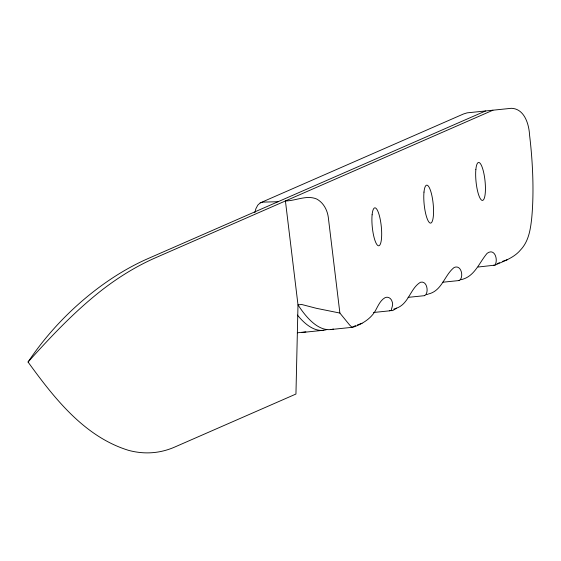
<?xml version="1.0" encoding="UTF-8"?>
<svg xmlns="http://www.w3.org/2000/svg" width="561" height="561" viewBox="0 0 561 561"><rect width="100%" height="100%" fill="white"/><g stroke="black" fill="none" stroke-linecap="round" stroke-linejoin="round"><path stroke-width="0.84" d="M331.067 329.503L352.722 327.273L352.764 326.888M254.848 212.661L255.872 208.748L257.78 205.144L260.227 202.879L463.393 114.023L467.117 112.859L511.38 108.301C524.486 108.715 528.995 124.24 529.57 135.124A114.486 27.04 84.1 0 1 531.667 218.601C530.418 229.8 528.616 241.511 520.468 250.017C513.995 257.843 503.897 261.096 494.949 265.143L478.112 267.022M408.078 297.365L424.467 295.675C429.088 293.768 427.622 280.318 420.455 282.267C410.182 288.396 408.906 303.753 396.627 308.143C386.508 314.987 394.446 306.397 392.209 301.951C391.62 298.74 388.254 296.033 385.035 297.688C380.807 300.051 378.577 304.763 376.382 308.873C371.866 318.262 362.567 323.978 353.002 327.224L351.873 327.154L349.784 325.205L339.882 313.059L328.283 217.191C327.259 209.863 323.438 202.71 316.797 199.071C306.657 194.681 295.857 200.845 285.423 200.964L297.996 304.868L295.949 394.039L174.892 446.984A1195.905 282.478 84.1 0 1 128.721 450.399C84.36 436.83 54.186 398.072 28.05 362.02C46.311 334.672 69.136 310.429 95.167 290.346A3452.611 815.512 84.1 0 1 148.342 258.446L485.56 110.966M28.05 362.02C51.198 336.242 75.125 310.906 102.544 289.588A3452.611 815.512 84.1 0 1 155.72 257.681L492.937 110.201M442.664 282.239L459.052 280.549C464.08 278.277 461.787 264.231 454.207 267.436C444.438 275.051 442.117 290.808 428.422 293.999M494.949 265.143C498.385 259.988 494.788 247.653 487.137 253.32C478.996 262.807 474.543 277.127 460.532 279.778M390.183 310.499L389.692 310.759L391.192 310.521M424.768 295.374L424.467 295.675M459.354 280.248L459.052 280.549M493.939 265.122L493.638 265.423M353.472 326.572L355.597 325.625M497.088 263.747L499.444 262.716M426.556 294.672L427.791 294.223M357.385 324.931L362.041 323.276M393.829 309.125L396.627 308.143M502.586 261.342L507.656 259.589M260.227 202.879L263.06 202.107L278.046 201.722M297.358 332.799L305.857 331.86M373.493 312.491L389.874 310.801M302.035 332.491L323.69 330.261M339.882 313.059L316.411 308.312L301.685 304.49L297.996 304.868A301.159 71.135 84.1 0 0 333.381 329.034M326.768 329.566A301.159 71.135 84.1 0 1 297.414 315.058M423.99 192.093A19.081 4.509 84.1 0 0 429.754 222.857A19.081 4.509 84.1 0 0 432.25 197.402A19.081 4.509 84.1 0 0 423.99 192.093M372.111 214.786A19.081 4.509 84.1 0 0 377.876 245.543A19.081 4.509 84.1 0 0 380.372 220.094A19.081 4.509 84.1 0 0 372.111 214.786M475.868 169.408A19.081 4.509 84.1 0 0 481.633 200.165A19.081 4.509 84.1 0 0 484.129 174.709A19.081 4.509 84.1 0 0 475.868 169.408"/></g></svg>
